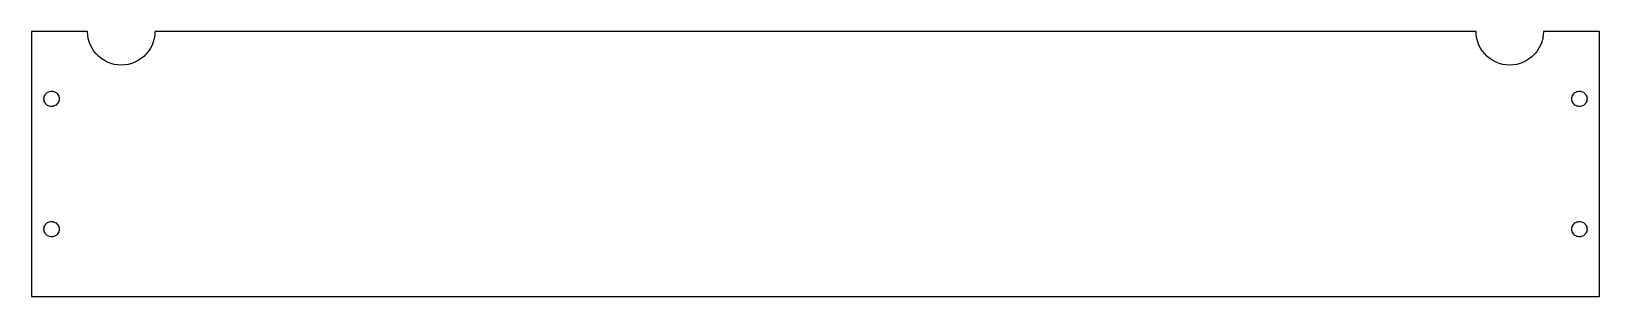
# Model space of a CAD drawing. Header units: metres. Extents: x 0 to 349, y 0 to 59.
import ezdxf

# ---------------------------------------------------------------- set-up
doc = ezdxf.new("R2010")
doc.units = ezdxf.units.M

msp = doc.modelspace()

# ---------------------------------------------------------------- linework, layer by layer
for p, q in [((12.5, 59), (0, 59)), ((0, 59), (0, 0)), ((12.5411, 58.216), (12.5, 59)), ((12.6639, 57.4407), (12.5411, 58.216)), ((12.8671, 56.6824), (12.6639, 57.4407)), ((13.1484, 55.9495), (12.8671, 56.6824)), ((13.5048, 55.25), (13.1484, 55.9495)), ((26.8516, 55.9495), (26.4952, 55.25)), ((27.1329, 56.6824), (26.8516, 55.9495)), ((27.3361, 57.4407), (27.1329, 56.6824)), ((27.4589, 58.216), (27.3361, 57.4407)), ((27.5, 59), (27.4589, 58.216)), ((321.4, 59), (27.5, 59)), ((321.441, 58.216), (321.4, 59)), ((321.564, 57.4407), (321.441, 58.216)), ((321.767, 56.6824), (321.564, 57.4407)), ((322.048, 55.9495), (321.767, 56.6824)), ((322.405, 55.25), (322.048, 55.9495)), ((335.752, 55.9495), (335.395, 55.25)), ((336.033, 56.6824), (335.752, 55.9495)), ((336.236, 57.4407), (336.033, 56.6824)), ((336.359, 58.216), (336.236, 57.4407)), ((336.4, 59), (336.359, 58.216)), ((348.9, 59), (336.4, 59)), ((348.9, 0), (348.9, 59)), ((13.9324, 54.5916), (13.5048, 55.25)), ((14.4264, 53.9815), (13.9324, 54.5916)), ((14.9815, 53.4264), (14.4264, 53.9815)), ((15.5916, 52.9324), (14.9815, 53.4264)), ((16.25, 52.5048), (15.5916, 52.9324)), ((16.9495, 52.1484), (16.25, 52.5048)), ((23.75, 52.5048), (23.0505, 52.1484)), ((24.4084, 52.9324), (23.75, 52.5048)), ((25.0185, 53.4264), (24.4084, 52.9324)), ((25.5736, 53.9815), (25.0185, 53.4264)), ((26.0676, 54.5916), (25.5736, 53.9815)), ((26.4952, 55.25), (26.0676, 54.5916)), ((322.832, 54.5916), (322.405, 55.25)), ((323.326, 53.9815), (322.832, 54.5916)), ((323.882, 53.4264), (323.326, 53.9815)), ((324.492, 52.9324), (323.882, 53.4264)), ((325.15, 52.5048), (324.492, 52.9324)), ((325.849, 52.1484), (325.15, 52.5048)), ((332.65, 52.5048), (331.951, 52.1484)), ((333.308, 52.9324), (332.65, 52.5048)), ((333.918, 53.4264), (333.308, 52.9324)), ((334.474, 53.9815), (333.918, 53.4264)), ((334.968, 54.5916), (334.474, 53.9815)), ((335.395, 55.25), (334.968, 54.5916)), ((17.6824, 51.8671), (16.9495, 52.1484)), ((18.4407, 51.6639), (17.6824, 51.8671)), ((19.216, 51.5411), (18.4407, 51.6639)), ((20, 51.5), (19.216, 51.5411)), ((20.784, 51.5411), (20, 51.5)), ((21.5593, 51.6639), (20.784, 51.5411)), ((22.3176, 51.8671), (21.5593, 51.6639)), ((23.0505, 52.1484), (22.3176, 51.8671)), ((326.582, 51.8671), (325.849, 52.1484)), ((327.341, 51.6639), (326.582, 51.8671)), ((328.116, 51.5411), (327.341, 51.6639)), ((328.9, 51.5), (328.116, 51.5411)), ((329.684, 51.5411), (328.9, 51.5)), ((330.459, 51.6639), (329.684, 51.5411)), ((331.218, 51.8671), (330.459, 51.6639)), ((331.951, 52.1484), (331.218, 51.8671)), ((3.41255, 45.3067), (3.6144, 45.4511)), ((3.6144, 45.4511), (3.83511, 45.5646)), ((3.83511, 45.5646), (4.07001, 45.6447)), ((4.07001, 45.6447), (4.31406, 45.6898)), ((4.31406, 45.6898), (4.56209, 45.6989)), ((4.56209, 45.6989), (4.80878, 45.6717)), ((4.80878, 45.6717), (5.04889, 45.6089)), ((5.04889, 45.6089), (5.2773, 45.5119)), ((5.2773, 45.5119), (5.48915, 45.3826)), ((5.48915, 45.3826), (5.67992, 45.2238)), ((343.22, 45.2238), (343.411, 45.3826)), ((343.411, 45.3826), (343.623, 45.5119)), ((343.623, 45.5119), (343.851, 45.6089)), ((343.851, 45.6089), (344.091, 45.6717)), ((344.091, 45.6717), (344.338, 45.6989)), ((344.338, 45.6989), (344.586, 45.6898)), ((344.586, 45.6898), (344.83, 45.6447)), ((344.83, 45.6447), (345.065, 45.5646)), ((345.065, 45.5646), (345.286, 45.4511)), ((345.286, 45.4511), (345.487, 45.3067)), ((2.79999, 44), (2.81812, 44.2475)), ((2.81812, 43.7525), (2.79999, 44)), ((2.81812, 44.2475), (2.87207, 44.4898)), ((2.87207, 43.5102), (2.81812, 43.7525)), ((2.87207, 44.4898), (2.96072, 44.7216)), ((2.96072, 43.2784), (2.87207, 43.5102)), ((2.96072, 44.7216), (3.0822, 44.938)), ((3.0822, 43.062), (2.96072, 43.2784)), ((3.0822, 44.938), (3.23389, 45.1344)), ((3.23389, 42.8656), (3.0822, 43.062)), ((3.23389, 45.1344), (3.41255, 45.3067)), ((3.41255, 42.6933), (3.23389, 42.8656)), ((3.6144, 42.5489), (3.41255, 42.6933)), ((3.83511, 42.4354), (3.6144, 42.5489)), ((4.07001, 42.3553), (3.83511, 42.4354)), ((4.31406, 42.3102), (4.07001, 42.3553)), ((4.56209, 42.3011), (4.31406, 42.3102)), ((4.80878, 42.3283), (4.56209, 42.3011)), ((5.04889, 42.3911), (4.80878, 42.3283)), ((5.2773, 42.4881), (5.04889, 42.3911)), ((5.48915, 42.6174), (5.2773, 42.4881)), ((5.67992, 42.7762), (5.48915, 42.6174)), ((5.67992, 45.2238), (5.84554, 45.039)), ((5.84554, 42.961), (5.67992, 42.7762)), ((5.84554, 45.039), (5.98248, 44.832)), ((5.98248, 43.168), (5.84554, 42.961)), ((5.98248, 44.832), (6.08781, 44.6073)), ((6.08781, 43.3927), (5.98248, 43.168)), ((6.08781, 44.6073), (6.15932, 44.3696)), ((6.15932, 43.6304), (6.08781, 43.3927)), ((6.15932, 44.3696), (6.19547, 44.1241)), ((6.19547, 43.8759), (6.15932, 43.6304)), ((6.19547, 44.1241), (6.19547, 43.8759)), ((342.705, 44.1241), (342.741, 44.3696)), ((342.705, 43.8759), (342.705, 44.1241)), ((342.741, 43.6304), (342.705, 43.8759)), ((342.741, 44.3696), (342.812, 44.6073)), ((342.812, 43.3927), (342.741, 43.6304)), ((342.812, 44.6073), (342.918, 44.832)), ((342.918, 43.168), (342.812, 43.3927)), ((342.918, 44.832), (343.054, 45.039)), ((343.054, 42.961), (342.918, 43.168)), ((343.054, 45.039), (343.22, 45.2238)), ((343.22, 42.7762), (343.054, 42.961)), ((343.411, 42.6174), (343.22, 42.7762)), ((343.623, 42.4881), (343.411, 42.6174)), ((343.851, 42.3911), (343.623, 42.4881)), ((344.091, 42.3283), (343.851, 42.3911)), ((344.338, 42.3011), (344.091, 42.3283)), ((344.586, 42.3102), (344.338, 42.3011)), ((344.83, 42.3553), (344.586, 42.3102)), ((345.065, 42.4354), (344.83, 42.3553)), ((345.286, 42.5489), (345.065, 42.4354)), ((345.487, 42.6933), (345.286, 42.5489)), ((345.487, 45.3067), (345.666, 45.1344)), ((345.666, 42.8656), (345.487, 42.6933)), ((345.666, 45.1344), (345.818, 44.938)), ((345.818, 43.062), (345.666, 42.8656)), ((345.818, 44.938), (345.939, 44.7216)), ((345.939, 43.2784), (345.818, 43.062)), ((345.939, 44.7216), (346.028, 44.4898)), ((346.028, 43.5102), (345.939, 43.2784)), ((346.028, 44.4898), (346.082, 44.2475)), ((346.082, 43.7525), (346.028, 43.5102)), ((346.082, 44.2475), (346.1, 44)), ((346.1, 44), (346.082, 43.7525)), ((2.79999, 15), (2.81812, 15.2475)), ((2.81812, 14.7525), (2.79999, 15)), ((2.81812, 15.2475), (2.87207, 15.4898)), ((2.87207, 14.5102), (2.81812, 14.7525)), ((2.87207, 15.4898), (2.96072, 15.7216)), ((2.96072, 14.2784), (2.87207, 14.5102)), ((2.96072, 15.7216), (3.0822, 15.938)), ((3.0822, 14.062), (2.96072, 14.2784)), ((3.0822, 15.938), (3.23389, 16.1344)), ((3.23389, 13.8656), (3.0822, 14.062)), ((3.23389, 16.1344), (3.41255, 16.3067)), ((3.41255, 16.3067), (3.6144, 16.4511)), ((3.6144, 16.4511), (3.83511, 16.5646)), ((3.83511, 16.5646), (4.07001, 16.6447)), ((4.07001, 16.6447), (4.31406, 16.6898)), ((4.31406, 16.6898), (4.56209, 16.6989)), ((4.56209, 16.6989), (4.80878, 16.6717)), ((4.80878, 16.6717), (5.04889, 16.6089)), ((5.04889, 16.6089), (5.2773, 16.5119)), ((5.2773, 16.5119), (5.48915, 16.3826)), ((5.48915, 16.3826), (5.67992, 16.2238)), ((5.67992, 16.2238), (5.84554, 16.039)), ((5.84554, 13.961), (5.67992, 13.7762)), ((5.84554, 16.039), (5.98248, 15.832)), ((5.98248, 14.168), (5.84554, 13.961)), ((5.98248, 15.832), (6.08781, 15.6073)), ((6.08781, 14.3927), (5.98248, 14.168)), ((6.08781, 15.6073), (6.15932, 15.3696)), ((6.15932, 14.6304), (6.08781, 14.3927)), ((6.15932, 15.3696), (6.19547, 15.1241)), ((6.19547, 14.8759), (6.15932, 14.6304)), ((6.19547, 15.1241), (6.19547, 14.8759)), ((342.705, 15.1241), (342.741, 15.3696)), ((342.705, 14.8759), (342.705, 15.1241)), ((342.741, 14.6304), (342.705, 14.8759)), ((342.741, 15.3696), (342.812, 15.6073)), ((342.812, 14.3927), (342.741, 14.6304)), ((342.812, 15.6073), (342.918, 15.832)), ((342.918, 14.168), (342.812, 14.3927)), ((342.918, 15.832), (343.054, 16.039)), ((343.054, 13.961), (342.918, 14.168)), ((343.054, 16.039), (343.22, 16.2238)), ((343.22, 13.7762), (343.054, 13.961)), ((343.22, 16.2238), (343.411, 16.3826)), ((343.411, 16.3826), (343.623, 16.5119)), ((343.623, 16.5119), (343.851, 16.6089)), ((343.851, 16.6089), (344.091, 16.6717)), ((344.091, 16.6717), (344.338, 16.6989)), ((344.338, 16.6989), (344.586, 16.6898)), ((344.586, 16.6898), (344.83, 16.6447)), ((344.83, 16.6447), (345.065, 16.5646)), ((345.065, 16.5646), (345.286, 16.4511)), ((345.286, 16.4511), (345.487, 16.3067)), ((345.487, 16.3067), (345.666, 16.1344)), ((345.666, 16.1344), (345.818, 15.938)), ((345.818, 14.062), (345.666, 13.8656)), ((345.818, 15.938), (345.939, 15.7216)), ((345.939, 14.2784), (345.818, 14.062)), ((345.939, 15.7216), (346.028, 15.4898)), ((346.028, 14.5102), (345.939, 14.2784)), ((346.028, 15.4898), (346.082, 15.2475)), ((346.082, 14.7525), (346.028, 14.5102)), ((346.082, 15.2475), (346.1, 15)), ((346.1, 15), (346.082, 14.7525)), ((3.41255, 13.6933), (3.23389, 13.8656)), ((3.6144, 13.5489), (3.41255, 13.6933)), ((3.83511, 13.4354), (3.6144, 13.5489)), ((4.07001, 13.3553), (3.83511, 13.4354)), ((4.31406, 13.3102), (4.07001, 13.3553)), ((4.56209, 13.3011), (4.31406, 13.3102)), ((4.80878, 13.3283), (4.56209, 13.3011)), ((5.04889, 13.3911), (4.80878, 13.3283)), ((5.2773, 13.4881), (5.04889, 13.3911)), ((5.48915, 13.6174), (5.2773, 13.4881)), ((5.67992, 13.7762), (5.48915, 13.6174)), ((343.411, 13.6174), (343.22, 13.7762)), ((343.623, 13.4881), (343.411, 13.6174)), ((343.851, 13.3911), (343.623, 13.4881)), ((344.091, 13.3283), (343.851, 13.3911)), ((344.338, 13.3011), (344.091, 13.3283)), ((344.586, 13.3102), (344.338, 13.3011)), ((344.83, 13.3553), (344.586, 13.3102)), ((345.065, 13.4354), (344.83, 13.3553)), ((345.286, 13.5489), (345.065, 13.4354)), ((345.487, 13.6933), (345.286, 13.5489)), ((345.666, 13.8656), (345.487, 13.6933)), ((0, 0), (348.9, 0))]:
    msp.add_line(p, q)

doc.saveas('drawing.dxf')
